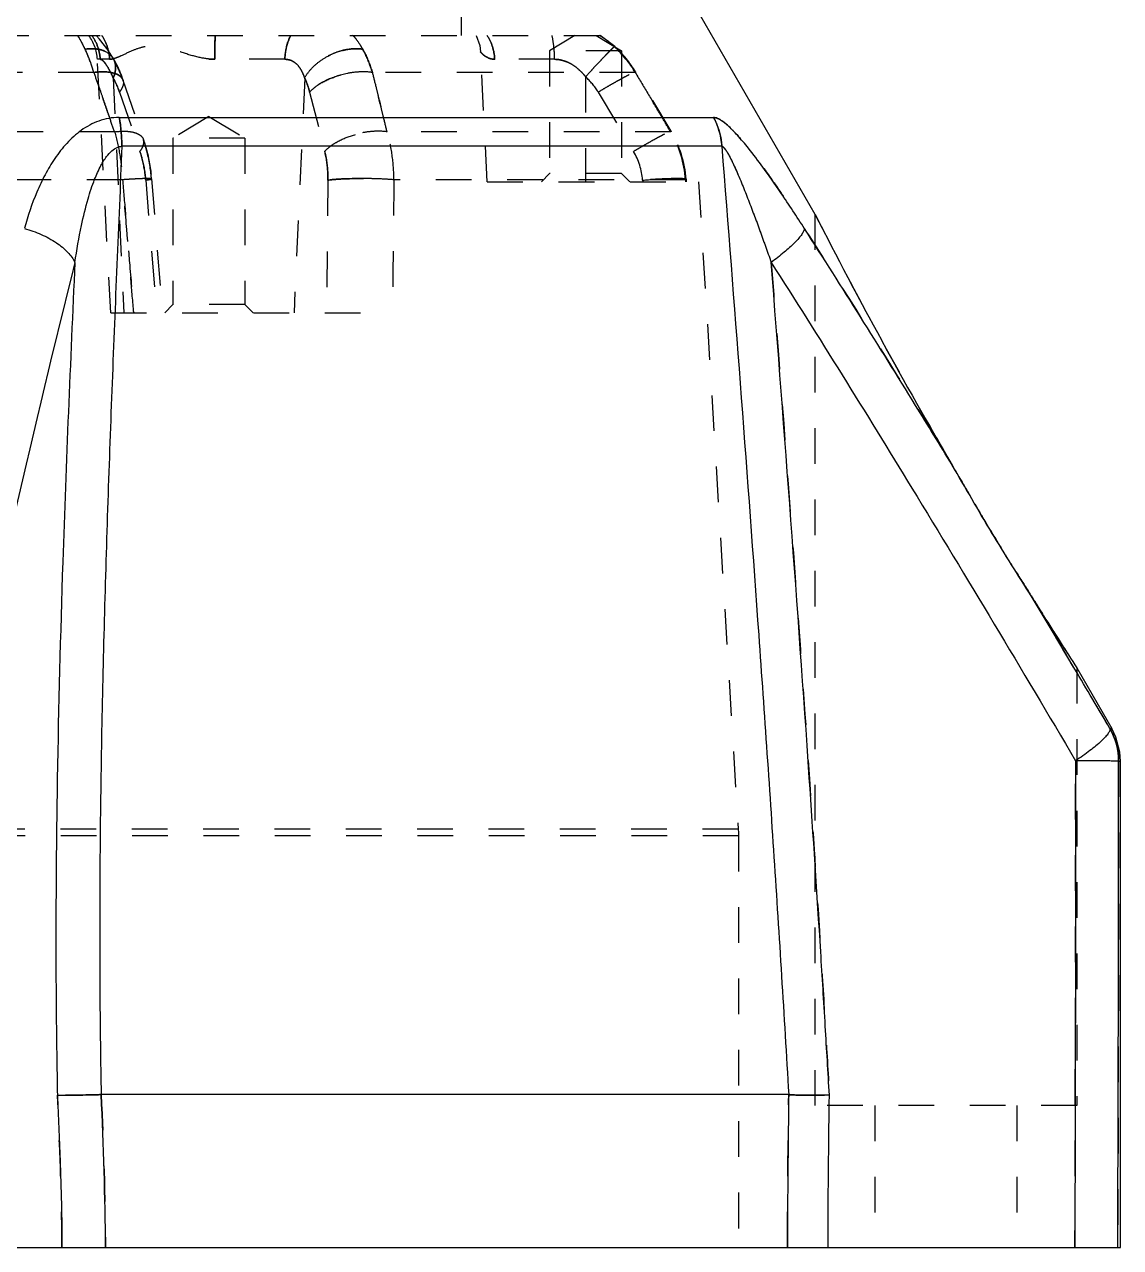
# Model space of a CAD drawing. Header units: millimetres. Extents: x 97 to 1722, y -6063 to 1553.
# Drawn here: x 600.4 to 650.6, y 155 to 211 of the extents above; entities that cross this region are included whole.
import ezdxf

# ---------------------------------------------------------------- set-up
doc = ezdxf.new("R2010")
doc.units = ezdxf.units.MM
doc.header["$LTSCALE"] = 16.335
doc.linetypes.add('HIDDEN', pattern=[0.2, 0.1, -0.1])
doc.layers.get('0').update_dxf_attribs({"linetype": 'CONTINUOUS'})
doc.layers.add('DEFAULT_2', color=8, linetype='HIDDEN')

msp = doc.modelspace()

# ---------------------------------------------------------------- linework, layer by layer
at = {"color": 7, "linetype": 'Continuous'}
for p, q in [((629.813, 214.072), (636.611, 202.298)), ((604.753, 206.719), (631.973, 206.719)), ((632.35, 205.402), (604.876, 205.402)), ((647.068, 183.893), (646.518, 184.812)), ((648.611, 181.513), (650.209, 178.745)), ((650.209, 178.745), (650.123, 178.745)), ((650.525, 177.245), (650.611, 177.245)), ((650.611, 154.976), (650.611, 177.245)), ((635.412, 161.976), (603.929, 161.976)), ((532.611, 154.976), (650.611, 154.976))]:
    msp.add_line(p, q, dxfattribs=at)
msp.add_lwpolyline([(650.611, 177.245), (650.582, 177.664), (650.402, 178.347), (650.209, 178.745)], dxfattribs=at)
for centre, radius, start, end in [((837.974, 304.975), 226.03, 207.01745, 210.33842), ((1197.295, 51.191), 612.931, 165.941061, 168.130214), ((860.161, 318.066), 251.793, 211.9527, 212.19648), ((-267.769, -362.428), 1065.548, 30.692347, 30.844735), ((863.64, 320.267), 255.91, 212.19848, 212.83331), ((-393.749, -437.206), 1212.05, 30.543307, 30.692318)]:
    msp.add_arc(centre, radius, start, end, dxfattribs=at)
for points, knots in [([(604.753, 206.719), (604.592, 206.719), (604.272, 206.69), (603.669, 206.528), (602.997, 206.158), (602.335, 205.552), (601.792, 204.855), (601.343, 204.1), (600.844, 203.042), (600.565, 202.207), (600.412, 201.643)], [0, 0, 0, 0, 0.067906, 0.133928, 0.261373, 0.385729, 0.508828, 0.631533, 0.754223, 1, 1, 1, 1]), ([(604.753, 206.719), (604.792, 206.504), (604.848, 206.066), (604.872, 205.625), (604.876, 205.402)], [0, 0, 0, 0, 0.493847, 1, 1, 1, 1]), ([(632.35, 205.402), (632.343, 205.52), (632.29, 205.976), (632.137, 206.42), (631.973, 206.719)], [0, 0, 0, 0, 0.257958, 1, 1, 1, 1]), ([(636.141, 201.622), (635.787, 202.173), (635.164, 203.122), (634.305, 204.351), (633.639, 205.233), (633.118, 205.854), (632.721, 206.267), (632.415, 206.528), (632.181, 206.676), (632.033, 206.719), (631.973, 206.719)], [0, 0, 0, 0, 0.295234, 0.510755, 0.675107, 0.792594, 0.875381, 0.933071, 0.972835, 1, 1, 1, 1]), ([(602.724, 200.084), (602.806, 200.649), (602.974, 201.626), (603.282, 202.896), (603.583, 203.812), (603.871, 204.461), (604.139, 204.901), (604.391, 205.184), (604.632, 205.351), (604.799, 205.396), (604.876, 205.402)], [0, 0, 0, 0, 0.287344, 0.498178, 0.65679, 0.771801, 0.85449, 0.914975, 0.961275, 1, 1, 1, 1]), ([(604.876, 205.402), (604.72, 201.787), (604.411, 194.555), (604.099, 185.512), (603.933, 178.274), (603.86, 172.843), (603.852, 168.315), (603.88, 164.693), (603.909, 162.882), (603.925, 161.976)], [0, 0, 0, 0, 0.249881, 0.499824, 0.624829, 0.749858, 0.874914, 0.937453, 1, 1, 1, 1]), ([(632.35, 205.402), (632.361, 205.404), (632.388, 205.395), (632.437, 205.35), (632.499, 205.268), (632.577, 205.155), (632.655, 205.025), (632.731, 204.882), (632.834, 204.677), (632.961, 204.407), (633.107, 204.072), (633.252, 203.728), (633.394, 203.376), (633.582, 202.9), (633.812, 202.296), (634.083, 201.565), (634.348, 200.826), (634.522, 200.331), (634.611, 200.084)], [0, 0, 0, 0, 0.005691, 0.013636, 0.034486, 0.058301, 0.084469, 0.112605, 0.142027, 0.203128, 0.266271, 0.330678, 0.395952, 0.461849, 0.594951, 0.729241, 0.864344, 1, 1, 1, 1]), ([(632.35, 205.402), (632.917, 198.17), (633.75, 187.32), (634.75, 172.843), (635.201, 165.599), (635.413, 161.976)], [0, 0, 0, 0, 0.49985, 0.749909, 1, 1, 1, 1]), ([(600.41, 201.633), (600.672, 201.561), (601.18, 201.383), (601.858, 201.019), (602.39, 200.59), (602.643, 200.251), (602.724, 200.084)], [0, 0, 0, 0, 0.28628, 0.56302, 0.805268, 1, 1, 1, 1]), ([(636.134, 201.633), (636.128, 201.591), (636.094, 201.497), (636.004, 201.348), (635.867, 201.173), (635.605, 200.891), (635.186, 200.518), (634.813, 200.231), (634.611, 200.084)], [0, 0, 0, 0, 0.056957, 0.135134, 0.236352, 0.359475, 0.659552, 1, 1, 1, 1]), ([(642.896, 190.808), (642.342, 191.716), (640.12, 195.339), (637.863, 198.941), (636.141, 201.622)], [0, 0, 0, 0, 0.250347, 1, 1, 1, 1]), ([(602.724, 200.084), (602.514, 195.512), (602.178, 187.634), (601.933, 178.354), (601.859, 172.388), (601.847, 168.595), (601.867, 165.164), (601.901, 162.993), (601.92, 161.958)], [0, 0, 0, 0, 0.359969, 0.62017, 0.730168, 0.829227, 0.918511, 1, 1, 1, 1]), ([(634.611, 200.084), (636.796, 196.662), (641.501, 189.089), (646.081, 181.44), (648.555, 177.264)], [0, 0, 0, 0, 0.455482, 1, 1, 1, 1]), ([(637.276, 161.958), (637.214, 163.009), (637.086, 165.195), (636.787, 170.037), (636.022, 181.699), (635.229, 192.219), (634.611, 200.084)], [0, 0, 0, 0, 0.082685, 0.171902, 0.380756, 1, 1, 1, 1]), ([(646.518, 184.812), (646.221, 185.288), (645.605, 186.25), (644.694, 187.728), (643.795, 189.257), (643.199, 190.289), (642.897, 190.805)], [0, 0, 0, 0, 0.240203, 0.489502, 0.743695, 1, 1, 1, 1]), ([(650.123, 178.744), (650.131, 178.714), (650.117, 178.631), (650.044, 178.504), (649.914, 178.344), (649.64, 178.07), (649.185, 177.699), (648.778, 177.412), (648.555, 177.264)], [0, 0, 0, 0, 0.042375, 0.107533, 0.200871, 0.322094, 0.634713, 1, 1, 1, 1]), ([(648.555, 177.264), (648.552, 173.548), (648.547, 166.119), (648.524, 158.69), (648.522, 154.977)], [0, 0, 0, 0, 0.500082, 1, 1, 1, 1]), ([(650.525, 177.244), (650.507, 177.246), (650.451, 177.247), (650.336, 177.251), (650.159, 177.253), (649.921, 177.256), (649.631, 177.258), (649.169, 177.261), (648.806, 177.263), (648.555, 177.264)], [0, 0, 0, 0, 0.026597, 0.084801, 0.175652, 0.297322, 0.446636, 0.617902, 1, 1, 1, 1]), ([(650.49, 154.976), (650.49, 157.99), (650.516, 165.412), (650.523, 172.835), (650.525, 177.245)], [0, 0, 0, 0, 0.405934, 1, 1, 1, 1]), ([(601.92, 161.958), (602.027, 161.954), (602.244, 161.952), (602.596, 161.954), (602.993, 161.956), (603.445, 161.967), (603.763, 161.976), (603.929, 161.977)], [0, 0, 0, 0, 0.159306, 0.32503, 0.524655, 0.752141, 1, 1, 1, 1]), ([(601.92, 161.958), (601.963, 160.975), (602.067, 158.649), (602.127, 156.321), (602.127, 154.976)], [0, 0, 0, 0, 0.422479, 1, 1, 1, 1]), ([(635.412, 161.976), (635.405, 161.393), (635.378, 159.06), (635.357, 156.727), (635.357, 154.976)], [0, 0, 0, 0, 0.24991, 1, 1, 1, 1]), ([(637.276, 161.958), (637.065, 161.955), (636.674, 161.952), (636.208, 161.953), (635.888, 161.956), (635.697, 161.961), (635.542, 161.97), (635.452, 161.976), (635.413, 161.976)], [0, 0, 0, 0, 0.33958, 0.629568, 0.750741, 0.853853, 0.937467, 1, 1, 1, 1]), ([(637.216, 154.977), (637.216, 155.333), (637.22, 157.66), (637.251, 159.987), (637.276, 161.958)], [0, 0, 0, 0, 0.153237, 1, 1, 1, 1])]:
    msp.add_open_spline(points, degree=3, knots=knots, dxfattribs=at)
for points in [[(650.525, 177.244), (650.525, 177.762), (650.382, 178.296), (650.123, 178.744)], [(604.121, 154.976), (604.121, 157.311), (604.025, 159.644), (603.929, 161.976)]]:
    msp.add_open_spline(points, degree=3, dxfattribs=at)
at = {"layer": 'DEFAULT_2', "color": 8, "linetype": 'HIDDEN'}
for p, q in [((620.411, 211.476), (620.411, 210.476)), ((556.511, 210.476), (626.775, 210.476)), ((603.867, 210.289), (603.692, 210.476)), ((604.243, 209.796), (603.856, 210.301)), ((625.626, 210.476), (624.461, 209.776)), ((626.596, 210.476), (627.761, 209.776)), ((627.451, 209.96), (626.775, 210.476)), ((604.484, 209.407), (604.232, 209.813)), ((621.611, 203.776), (621.3, 209.716)), ((627.761, 209.776), (624.461, 209.776)), ((624.461, 209.776), (624.461, 204.151)), ((627.446, 209.941), (627.451, 209.96)), ((627.451, 209.96), (627.451, 209.96)), ((627.451, 209.96), (627.451, 209.96)), ((627.761, 209.776), (627.761, 204.151)), ((604.361, 197.776), (603.753, 209.381)), ((604.311, 209.381), (603.753, 209.381)), ((604.484, 209.408), (604.484, 209.407)), ((612.338, 209.381), (609.126, 209.381)), ((624.68, 209.381), (621.948, 209.381)), ((603.586, 208.776), (579.318, 208.776)), ((604.476, 208.522), (604.964, 197.776)), ((604.923, 208.429), (605.859, 205.712)), ((613.246, 208.522), (612.758, 197.776)), ((628.387, 208.776), (616.347, 208.776)), ((626.111, 208.58), (626.111, 203.776)), ((628.403, 208.803), (628.387, 208.777)), ((630.025, 206.085), (628.403, 208.803)), ((604.762, 207.881), (605.697, 205.167)), ((613.473, 207.881), (614.162, 205.167)), ((626.686, 207.881), (628.306, 205.166)), ((608.861, 206.768), (607.211, 205.776)), ((608.861, 206.768), (610.511, 205.776)), ((630.025, 206.085), (630.012, 206.061)), ((604.542, 206.061), (578.365, 206.061)), ((607.211, 205.776), (607.211, 198.151)), ((610.511, 205.776), (607.211, 205.776)), ((610.511, 205.776), (610.511, 198.151)), ((630.012, 206.061), (617.02, 206.061)), ((604.905, 203.866), (577.998, 203.866)), ((605.965, 203.851), (606.458, 197.776)), ((606.229, 203.906), (606.726, 197.776)), ((614.311, 203.851), (614.252, 197.776)), ((630.688, 203.866), (617.335, 203.866)), ((624.461, 204.151), (624.086, 203.776)), ((627.761, 204.151), (624.461, 204.151)), ((627.761, 204.151), (628.136, 203.776)), ((628.721, 203.85), (628.727, 203.776)), ((630.688, 203.866), (630.716, 203.886)), ((630.688, 203.866), (630.694, 203.776)), ((630.716, 203.886), (630.724, 203.776)), ((621.611, 203.776), (631.288, 203.776)), ((631.288, 203.776), (633.102, 174.129)), ((636.611, 202.298), (636.611, 161.476)), ((636.624, 202.272), (636.611, 202.298)), ((604.361, 197.776), (617.261, 197.776)), ((605.415, 197.815), (605.418, 197.776)), ((607.211, 198.151), (606.836, 197.776)), ((610.511, 198.151), (607.211, 198.151)), ((610.511, 198.151), (610.886, 197.776)), ((647.088, 183.902), (647.032, 183.991)), ((647.31, 183.55), (647.088, 183.902)), ((648.611, 181.513), (648.611, 161.476)), ((633.111, 173.824), (550.111, 173.824)), ((633.102, 174.129), (550.12, 174.129)), ((633.102, 174.129), (633.109, 173.976)), ((633.109, 173.976), (633.111, 173.824)), ((633.111, 173.824), (633.111, 154.976)), ((648.611, 161.476), (636.611, 161.476)), ((639.361, 161.476), (639.361, 154.976)), ((645.861, 161.476), (645.861, 154.976))]:
    msp.add_line(p, q, dxfattribs=at)
msp.add_lwpolyline([(621.106, 210.476), (621.263, 210.006), (621.3, 209.716)], dxfattribs=at)
for centre, radius, start, end in [((597.268, 207.023), 6.56, 25.4741, 27.709), ((601.756, 209.276), 2, 3, 36.8699), ((623.951, 206.134), 5.169, 47.4474, 57.1567), ((597.926, 207.336), 5.83, 21.9264, 25.4768), ((597.025, 206.967), 6.805, 18.7678, 21.974), ((624.032, 206.222), 5.048, 30.395, 47.453), ((624.071, 206.212), 5.047, 30.8856, 47.9591), ((596.031, 206.624), 7.856, 15.9047, 18.8096), ((604.056, 205.381), 3.428, 94.4173, 97.8771), ((624.059, 206.307), 3.063, 30.9417, 47.9286), ((625.744, 203.53), 4.985, 4.0985, 30.8291), ((625.691, 203.528), 5.008, 3.8664, 30.3777), ((625.742, 203.634), 2.987, 4.1447, 30.8675), ((838.216, 305.121), 226.312, 207.03002, 209.84489), ((846.726, 309.954), 236.099, 209.83446, 210.30855), ((764.236, 259.285), 139.318, 210.29446, 210.57764), ((722.426, 234.554), 90.74, 210.5636, 211.83886), ((733.499, 241.498), 103.811, 211.87078, 212.13824), ((-285.551, -373.104), 1086.289, 30.531578, 30.903811), ((860.263, 318.13), 251.914, 211.95275, 212.17305), ((863.88, 320.421), 256.196, 212.29283, 212.83325)]:
    msp.add_arc(centre, radius, start, end, dxfattribs=at)
for points, knots in [([(603.19, 209.844), (603.162, 209.902), (603.055, 210.118), (602.937, 210.328), (602.842, 210.476)], [0, 0, 0, 0, 0.266893, 1, 1, 1, 1]), ([(602.842, 210.476), (602.861, 210.445), (602.944, 210.314), (603.02, 210.178), (603.075, 210.073)], [0, 0, 0, 0, 0.237765, 1, 1, 1, 1]), ([(603.494, 210.476), (603.614, 210.312), (603.798, 209.959), (603.872, 209.569), (603.882, 209.381)], [0, 0, 0, 0, 0.519506, 1, 1, 1, 1]), ([(603.882, 209.381), (603.872, 209.569), (603.798, 209.959), (603.614, 210.312), (603.494, 210.476)], [0, 0, 0, 0, 0.480494, 1, 1, 1, 1]), ([(603.957, 210.476), (604.063, 210.317), (604.233, 209.963), (604.302, 209.576), (604.311, 209.381)], [0, 0, 0, 0, 0.495045, 1, 1, 1, 1]), ([(604.311, 209.381), (604.302, 209.576), (604.233, 209.963), (604.063, 210.317), (603.957, 210.476)], [0, 0, 0, 0, 0.504956, 1, 1, 1, 1]), ([(609.126, 209.381), (609.126, 209.478), (609.129, 209.843), (609.136, 210.209), (609.147, 210.476)], [0, 0, 0, 0, 0.265987, 1, 1, 1, 1]), ([(609.147, 210.476), (609.144, 210.394), (609.132, 210.029), (609.127, 209.664), (609.126, 209.381)], [0, 0, 0, 0, 0.225911, 1, 1, 1, 1]), ([(612.608, 210.476), (612.564, 210.391), (612.416, 210.043), (612.348, 209.663), (612.338, 209.381)], [0, 0, 0, 0, 0.253452, 1, 1, 1, 1]), ([(612.338, 209.381), (612.341, 209.473), (612.372, 209.849), (612.478, 210.222), (612.608, 210.476)], [0, 0, 0, 0, 0.242584, 1, 1, 1, 1]), ([(615.458, 210.476), (615.5, 210.43), (615.668, 210.233), (615.81, 210.016), (615.905, 209.844)], [0, 0, 0, 0, 0.242249, 1, 1, 1, 1]), ([(615.905, 209.844), (615.873, 209.903), (615.742, 210.126), (615.587, 210.335), (615.458, 210.476)], [0, 0, 0, 0, 0.258497, 1, 1, 1, 1]), ([(621.948, 209.381), (621.939, 209.576), (621.872, 209.962), (621.707, 210.317), (621.603, 210.476)], [0, 0, 0, 0, 0.505933, 1, 1, 1, 1]), ([(621.603, 210.476), (621.707, 210.317), (621.872, 209.962), (621.939, 209.576), (621.948, 209.381)], [0, 0, 0, 0, 0.494068, 1, 1, 1, 1]), ([(624.561, 210.476), (624.601, 210.298), (624.656, 209.934), (624.677, 209.566), (624.68, 209.381)], [0, 0, 0, 0, 0.496633, 1, 1, 1, 1]), ([(603.19, 209.844), (603.32, 209.863), (603.578, 209.878), (603.951, 209.822), (604.226, 209.693), (604.394, 209.543), (604.457, 209.454), (604.483, 209.408)], [0, 0, 0, 0, 0.272601, 0.534662, 0.776482, 0.889877, 1, 1, 1, 1]), ([(603.658, 209.859), (603.62, 209.863), (603.463, 209.871), (603.306, 209.861), (603.19, 209.844)], [0, 0, 0, 0, 0.247736, 1, 1, 1, 1]), ([(603.586, 208.776), (603.559, 208.873), (603.448, 209.236), (603.31, 209.592), (603.19, 209.844)], [0, 0, 0, 0, 0.263867, 1, 1, 1, 1]), ([(603.875, 209.824), (603.857, 209.829), (603.786, 209.844), (603.713, 209.854), (603.658, 209.859)], [0, 0, 0, 0, 0.246581, 1, 1, 1, 1]), ([(604.089, 209.752), (604.072, 209.759), (604.002, 209.789), (603.93, 209.811), (603.875, 209.824)], [0, 0, 0, 0, 0.245231, 1, 1, 1, 1]), ([(609.126, 209.381), (608.904, 209.381), (608.397, 209.45), (607.676, 209.675), (606.999, 209.902), (606.496, 209.993), (606.155, 209.991), (605.819, 209.946), (605.375, 209.799), (604.958, 209.589), (604.637, 209.45), (604.498, 209.407), (604.437, 209.395)], [0, 0, 0, 0, 0.136501, 0.312572, 0.464773, 0.575918, 0.624993, 0.674205, 0.78443, 0.910886, 0.961495, 1, 1, 1, 1]), ([(615.905, 209.844), (615.671, 209.88), (615.285, 209.865), (614.777, 209.735), (614.374, 209.571), (614.001, 209.349), (613.594, 209.025), (613.354, 208.729), (613.246, 208.522)], [0, 0, 0, 0, 0.227488, 0.36175, 0.502499, 0.642845, 0.775997, 1, 1, 1, 1]), ([(613.246, 208.522), (613.317, 208.657), (613.512, 208.933), (613.909, 209.295), (614.407, 209.596), (614.783, 209.735), (614.976, 209.784)], [0, 0, 0, 0, 0.208967, 0.45694, 0.728875, 1, 1, 1, 1]), ([(614.976, 209.784), (615.138, 209.825), (615.448, 209.875), (615.763, 209.866), (615.905, 209.844)], [0, 0, 0, 0, 0.538338, 1, 1, 1, 1]), ([(615.905, 209.844), (615.95, 209.764), (616.126, 209.421), (616.263, 209.058), (616.347, 208.776)], [0, 0, 0, 0, 0.238297, 1, 1, 1, 1]), ([(616.347, 208.776), (616.318, 208.873), (616.198, 209.24), (616.043, 209.595), (615.905, 209.844)], [0, 0, 0, 0, 0.261609, 1, 1, 1, 1]), ([(621.948, 209.381), (621.854, 209.381), (621.672, 209.42), (621.491, 209.533), (621.393, 209.619), (621.356, 209.656), (621.335, 209.677), (621.321, 209.693), (621.308, 209.706), (621.306, 209.711), (621.299, 209.717), (621.3, 209.716)], [0, 0, 0, 0, 0.375606, 0.720728, 0.844536, 0.892883, 0.932132, 0.962232, 0.983394, 0.995893, 1, 1, 1, 1]), ([(621.3, 209.716), (621.311, 209.704), (621.357, 209.651), (621.473, 209.545), (621.672, 209.42), (621.854, 209.381), (621.948, 209.381)], [0, 0, 0, 0, 0.067903, 0.279231, 0.624347, 1, 1, 1, 1]), ([(626.111, 208.58), (626.189, 208.666), (626.346, 208.838), (626.581, 209.094), (626.809, 209.337), (626.989, 209.526), (627.119, 209.659), (627.202, 209.742), (627.273, 209.813), (627.333, 209.869), (627.379, 209.911), (627.415, 209.941), (627.434, 209.955), (627.448, 209.963), (627.451, 209.96)], [0, 0, 0, 0, 0.179874, 0.363318, 0.540479, 0.699763, 0.769077, 0.830219, 0.882494, 0.925214, 0.957885, 0.980803, 0.994517, 1, 1, 1, 1]), ([(627.451, 209.96), (627.448, 209.963), (627.434, 209.955), (627.414, 209.941), (627.379, 209.911), (627.332, 209.869), (627.273, 209.812), (627.201, 209.742), (627.119, 209.659), (626.989, 209.525), (626.809, 209.337), (626.581, 209.093), (626.346, 208.838), (626.189, 208.666), (626.111, 208.58)], [0, 0, 0, 0, 0.005471, 0.019128, 0.042205, 0.075239, 0.117978, 0.170036, 0.231022, 0.300461, 0.459833, 0.636779, 0.820136, 1, 1, 1, 1]), ([(627.451, 209.96), (627.452, 209.959), (627.451, 209.951), (627.448, 209.945), (627.446, 209.941)], [0, 0, 0, 0, 0.321698, 1, 1, 1, 1]), ([(604.476, 208.522), (604.422, 208.65), (604.318, 208.871), (604.172, 209.116), (604.064, 209.257), (603.998, 209.325), (603.939, 209.368), (603.899, 209.381), (603.882, 209.381)], [0, 0, 0, 0, 0.389399, 0.685914, 0.797654, 0.885618, 0.951688, 1, 1, 1, 1]), ([(603.882, 209.381), (603.899, 209.381), (603.939, 209.368), (603.998, 209.325), (604.064, 209.257), (604.172, 209.116), (604.318, 208.871), (604.422, 208.65), (604.476, 208.522)], [0, 0, 0, 0, 0.048312, 0.114381, 0.202345, 0.314085, 0.6106, 1, 1, 1, 1]), ([(604.311, 209.381), (604.324, 209.381), (604.382, 209.383), (604.44, 209.394), (604.484, 209.405)], [0, 0, 0, 0, 0.224348, 1, 1, 1, 1]), ([(604.437, 209.395), (604.425, 209.392), (604.384, 209.385), (604.341, 209.381), (604.311, 209.381)], [0, 0, 0, 0, 0.270611, 1, 1, 1, 1]), ([(604.476, 208.522), (604.508, 208.595), (604.559, 208.744), (604.594, 208.975), (604.574, 209.202), (604.52, 209.343), (604.484, 209.407)], [0, 0, 0, 0, 0.26064, 0.514145, 0.759203, 1, 1, 1, 1]), ([(604.484, 209.407), (604.52, 209.343), (604.574, 209.202), (604.594, 208.975), (604.559, 208.744), (604.508, 208.595), (604.476, 208.522)], [0, 0, 0, 0, 0.240796, 0.485856, 0.739362, 1, 1, 1, 1]), ([(604.923, 208.429), (604.893, 208.515), (604.769, 208.851), (604.616, 209.177), (604.484, 209.408)], [0, 0, 0, 0, 0.254698, 1, 1, 1, 1]), ([(604.484, 209.408), (604.527, 209.332), (604.697, 209.016), (604.835, 208.684), (604.923, 208.429)], [0, 0, 0, 0, 0.245659, 1, 1, 1, 1]), ([(608.861, 209.395), (608.884, 209.392), (608.972, 209.385), (609.061, 209.381), (609.126, 209.381)], [0, 0, 0, 0, 0.260574, 1, 1, 1, 1]), ([(613.246, 208.522), (613.203, 208.652), (613.105, 208.885), (612.894, 209.17), (612.631, 209.346), (612.434, 209.381), (612.338, 209.381)], [0, 0, 0, 0, 0.307262, 0.563048, 0.784489, 1, 1, 1, 1]), ([(612.338, 209.381), (612.434, 209.381), (612.631, 209.346), (612.894, 209.17), (613.105, 208.885), (613.203, 208.652), (613.246, 208.522)], [0, 0, 0, 0, 0.215511, 0.436952, 0.692738, 1, 1, 1, 1]), ([(626.111, 208.58), (626.012, 208.707), (625.801, 208.933), (625.44, 209.19), (625.063, 209.346), (624.805, 209.381), (624.68, 209.381)], [0, 0, 0, 0, 0.285579, 0.544101, 0.77911, 1, 1, 1, 1]), ([(624.68, 209.381), (624.805, 209.381), (625.063, 209.346), (625.44, 209.19), (625.801, 208.933), (626.012, 208.707), (626.111, 208.58)], [0, 0, 0, 0, 0.22089, 0.455899, 0.714421, 1, 1, 1, 1]), ([(603.586, 208.777), (603.748, 208.799), (604.047, 208.821), (604.405, 208.784), (604.637, 208.707), (604.769, 208.634), (604.868, 208.542), (604.91, 208.467), (604.923, 208.429)], [0, 0, 0, 0, 0.333113, 0.611297, 0.727338, 0.828618, 0.9178, 1, 1, 1, 1]), ([(604.542, 206.061), (604.462, 206.287), (604.319, 206.682), (604.122, 207.248), (603.891, 207.93), (603.706, 208.437), (603.586, 208.777)], [0, 0, 0, 0, 0.250212, 0.437606, 0.62481, 1, 1, 1, 1]), ([(604.923, 208.429), (604.911, 208.463), (604.875, 208.53), (604.792, 208.615), (604.681, 208.686), (604.488, 208.763), (604.186, 208.813), (603.93, 208.809), (603.792, 208.799)], [0, 0, 0, 0, 0.085713, 0.177401, 0.279702, 0.395327, 0.669903, 1, 1, 1, 1]), ([(604.762, 207.881), (604.742, 207.939), (604.661, 208.159), (604.562, 208.372), (604.476, 208.522)], [0, 0, 0, 0, 0.262318, 1, 1, 1, 1]), ([(604.476, 208.522), (604.504, 208.474), (604.614, 208.267), (604.704, 208.05), (604.762, 207.881)], [0, 0, 0, 0, 0.237331, 1, 1, 1, 1]), ([(604.923, 208.429), (604.936, 208.39), (604.95, 208.302), (604.926, 208.164), (604.862, 208.02), (604.799, 207.928), (604.762, 207.881)], [0, 0, 0, 0, 0.209743, 0.438515, 0.699996, 1, 1, 1, 1]), ([(613.473, 207.881), (613.459, 207.939), (613.398, 208.158), (613.318, 208.371), (613.246, 208.522)], [0, 0, 0, 0, 0.263541, 1, 1, 1, 1]), ([(613.246, 208.522), (613.269, 208.474), (613.361, 208.266), (613.431, 208.049), (613.473, 207.881)], [0, 0, 0, 0, 0.236216, 1, 1, 1, 1]), ([(613.473, 207.881), (613.543, 207.96), (613.712, 208.113), (614.129, 208.388), (614.758, 208.649), (615.553, 208.814), (616.097, 208.816), (616.347, 208.777)], [0, 0, 0, 0, 0.102088, 0.218667, 0.481495, 0.754615, 1, 1, 1, 1]), ([(615.203, 208.734), (614.854, 208.666), (614.357, 208.505), (613.792, 208.178), (613.564, 207.984), (613.473, 207.881)], [0, 0, 0, 0, 0.54521, 0.790164, 1, 1, 1, 1]), ([(616.347, 208.777), (616.168, 208.805), (615.783, 208.82), (615.401, 208.773), (615.203, 208.734)], [0, 0, 0, 0, 0.473032, 1, 1, 1, 1]), ([(616.347, 208.777), (616.403, 208.551), (616.498, 208.154), (616.64, 207.588), (616.815, 206.911), (616.936, 206.4), (617.02, 206.061)], [0, 0, 0, 0, 0.249619, 0.437303, 0.62534, 1, 1, 1, 1]), ([(617.02, 206.061), (616.964, 206.287), (616.87, 206.683), (616.728, 207.249), (616.553, 207.927), (616.431, 208.437), (616.347, 208.777)], [0, 0, 0, 0, 0.249646, 0.437308, 0.625349, 1, 1, 1, 1]), ([(626.685, 207.881), (626.795, 207.946), (627.01, 208.073), (627.323, 208.254), (627.613, 208.418), (627.867, 208.558), (628.054, 208.656), (628.18, 208.719), (628.254, 208.754), (628.312, 208.78), (628.357, 208.797), (628.383, 208.805), (628.4, 208.806), (628.402, 208.803)], [0, 0, 0, 0, 0.195635, 0.383229, 0.555412, 0.706088, 0.829647, 0.879804, 0.92157, 0.954571, 0.978586, 0.993503, 1, 1, 1, 1]), ([(628.403, 208.803), (628.404, 208.8), (628.399, 208.788), (628.392, 208.782), (628.387, 208.777)], [0, 0, 0, 0, 0.317912, 1, 1, 1, 1]), ([(630.012, 206.061), (629.877, 206.287), (629.537, 206.852), (628.997, 207.759), (628.59, 208.437), (628.387, 208.777)], [0, 0, 0, 0, 0.249952, 0.625046, 1, 1, 1, 1]), ([(628.387, 208.777), (628.59, 208.437), (628.997, 207.759), (629.537, 206.852), (629.877, 206.287), (630.012, 206.061)], [0, 0, 0, 0, 0.374954, 0.750048, 1, 1, 1, 1]), ([(603.819, 208.123), (603.88, 207.951), (604, 207.608), (604.234, 206.918), (604.421, 206.405), (604.542, 206.061)], [0, 0, 0, 0, 0.249963, 0.499626, 1, 1, 1, 1]), ([(604.876, 205.402), (604.872, 205.625), (604.848, 206.066), (604.792, 206.504), (604.753, 206.719)], [0, 0, 0, 0, 0.506153, 1, 1, 1, 1]), ([(631.973, 206.719), (632.033, 206.719), (632.181, 206.676), (632.415, 206.527), (632.721, 206.267), (633.119, 205.853), (633.637, 205.235), (634.3, 204.358), (635.155, 203.136), (635.776, 202.19), (636.128, 201.641)], [0, 0, 0, 0, 0.027262, 0.067184, 0.125112, 0.20827, 0.326332, 0.489185, 0.705186, 1, 1, 1, 1]), ([(631.973, 206.719), (632.026, 206.621), (632.224, 206.207), (632.33, 205.749), (632.35, 205.402)], [0, 0, 0, 0, 0.241776, 1, 1, 1, 1]), ([(604.542, 206.061), (604.702, 206.082), (604.997, 206.102), (605.35, 206.064), (605.578, 205.987), (605.708, 205.915), (605.805, 205.823), (605.846, 205.749), (605.859, 205.712)], [0, 0, 0, 0, 0.33311, 0.611092, 0.727074, 0.82837, 0.91765, 1, 1, 1, 1]), ([(614.163, 205.165), (614.232, 205.244), (614.4, 205.395), (614.814, 205.668), (615.439, 205.928), (616.229, 206.094), (616.77, 206.099), (617.02, 206.061)], [0, 0, 0, 0, 0.101898, 0.218235, 0.480624, 0.753765, 1, 1, 1, 1]), ([(617.02, 206.061), (616.843, 206.087), (616.463, 206.101), (616.087, 206.054), (615.892, 206.016)], [0, 0, 0, 0, 0.473813, 1, 1, 1, 1]), ([(628.306, 205.165), (628.416, 205.23), (628.631, 205.357), (628.945, 205.538), (629.234, 205.701), (629.489, 205.84), (629.677, 205.939), (629.802, 206.001), (629.876, 206.036), (629.934, 206.062), (629.979, 206.079), (630.005, 206.087), (630.023, 206.088), (630.025, 206.085)], [0, 0, 0, 0, 0.195586, 0.383251, 0.555446, 0.706084, 0.829667, 0.879799, 0.921568, 0.954577, 0.978554, 0.993478, 1, 1, 1, 1]), ([(628.307, 205.165), (628.416, 205.23), (628.631, 205.357), (628.945, 205.538), (629.234, 205.701), (629.49, 205.84), (629.677, 205.939), (629.802, 206.001), (629.876, 206.036), (629.934, 206.062), (629.979, 206.079), (630.005, 206.087), (630.023, 206.088), (630.025, 206.084)], [0, 0, 0, 0, 0.195645, 0.383236, 0.555415, 0.706089, 0.829643, 0.879799, 0.921562, 0.954564, 0.978581, 0.993496, 1, 1, 1, 1]), ([(630.025, 206.085), (630.026, 206.082), (630.022, 206.071), (630.016, 206.065), (630.012, 206.061)], [0, 0, 0, 0, 0.324123, 1, 1, 1, 1]), ([(604.542, 206.061), (604.642, 205.713), (604.801, 204.986), (604.882, 204.246), (604.905, 203.866)], [0, 0, 0, 0, 0.486681, 1, 1, 1, 1]), ([(605.697, 205.165), (605.734, 205.212), (605.798, 205.303), (605.862, 205.447), (605.886, 205.585), (605.873, 205.672), (605.859, 205.711)], [0, 0, 0, 0, 0.300323, 0.561827, 0.790444, 1, 1, 1, 1]), ([(606.229, 203.906), (606.216, 204.062), (606.148, 204.673), (606.009, 205.278), (605.859, 205.712)], [0, 0, 0, 0, 0.254348, 1, 1, 1, 1]), ([(605.859, 205.711), (605.908, 205.569), (606.088, 204.98), (606.191, 204.369), (606.229, 203.906)], [0, 0, 0, 0, 0.244972, 1, 1, 1, 1]), ([(617.335, 203.866), (617.331, 204.246), (617.278, 204.987), (617.124, 205.715), (617.02, 206.061)], [0, 0, 0, 0, 0.512806, 1, 1, 1, 1]), ([(605.965, 203.851), (605.956, 203.967), (605.906, 204.412), (605.805, 204.852), (605.697, 205.167)], [0, 0, 0, 0, 0.258091, 1, 1, 1, 1]), ([(605.697, 205.167), (605.732, 205.065), (605.863, 204.636), (605.937, 204.191), (605.965, 203.851)], [0, 0, 0, 0, 0.239913, 1, 1, 1, 1]), ([(614.311, 203.851), (614.312, 203.966), (614.303, 204.408), (614.243, 204.85), (614.162, 205.167)], [0, 0, 0, 0, 0.260154, 1, 1, 1, 1]), ([(614.162, 205.167), (614.188, 205.065), (614.281, 204.632), (614.314, 204.188), (614.311, 203.851)], [0, 0, 0, 0, 0.23794, 1, 1, 1, 1]), ([(632.35, 205.402), (632.361, 205.401), (632.387, 205.39), (632.437, 205.348), (632.501, 205.269), (632.577, 205.157), (632.654, 205.026), (632.731, 204.882), (632.835, 204.677), (632.961, 204.407), (633.107, 204.072), (633.252, 203.727), (633.394, 203.376), (633.582, 202.9), (633.812, 202.296), (634.083, 201.565), (634.348, 200.826), (634.523, 200.332), (634.611, 200.084)], [0, 0, 0, 0, 0.005998, 0.013803, 0.033825, 0.057629, 0.084114, 0.112308, 0.141686, 0.202837, 0.265996, 0.330425, 0.395727, 0.461649, 0.5948, 0.729142, 0.86429, 1, 1, 1, 1]), ([(606.229, 203.906), (606.229, 203.909), (606.218, 203.913), (606.202, 203.916), (606.171, 203.919), (606.131, 203.92), (606.079, 203.921), (605.988, 203.921), (605.85, 203.918), (605.657, 203.91), (605.43, 203.899), (605.176, 203.884), (604.997, 203.872), (604.904, 203.866)], [0, 0, 0, 0, 0.006054, 0.01991, 0.042213, 0.072985, 0.112144, 0.159467, 0.277363, 0.424029, 0.596173, 0.789941, 1, 1, 1, 1]), ([(605.418, 197.776), (605.375, 198.284), (605.296, 199.172), (605.191, 200.44), (605.071, 201.964), (604.969, 203.105), (604.904, 203.866)], [0, 0, 0, 0, 0.250007, 0.437503, 0.624994, 1, 1, 1, 1]), ([(604.905, 203.866), (604.947, 203.362), (605.026, 202.48), (605.13, 201.219), (605.249, 199.706), (605.351, 198.572), (605.415, 197.815)], [0, 0, 0, 0, 0.250006, 0.437503, 0.624995, 1, 1, 1, 1]), ([(606.229, 203.906), (606.229, 203.904), (606.223, 203.899), (606.211, 203.894), (606.189, 203.888), (606.145, 203.878), (606.069, 203.864), (606.003, 203.854), (605.965, 203.848)], [0, 0, 0, 0, 0.023302, 0.073353, 0.153433, 0.264076, 0.575073, 1, 1, 1, 1]), ([(605.965, 203.848), (606.003, 203.854), (606.069, 203.864), (606.145, 203.878), (606.189, 203.888), (606.211, 203.894), (606.223, 203.899), (606.229, 203.904), (606.229, 203.906)], [0, 0, 0, 0, 0.425079, 0.736055, 0.846608, 0.926652, 0.976703, 1, 1, 1, 1]), ([(614.31, 203.848), (614.396, 203.861), (614.592, 203.881), (615.055, 203.911), (615.722, 203.926), (616.535, 203.915), (617.08, 203.887), (617.335, 203.866)], [0, 0, 0, 0, 0.085969, 0.194832, 0.459906, 0.746089, 1, 1, 1, 1]), ([(616.04, 203.92), (615.708, 203.923), (615.237, 203.918), (614.66, 203.887), (614.416, 203.863), (614.311, 203.848)], [0, 0, 0, 0, 0.576191, 0.815457, 1, 1, 1, 1]), ([(617.335, 203.866), (617.134, 203.883), (616.702, 203.907), (616.27, 203.918), (616.04, 203.92)], [0, 0, 0, 0, 0.467716, 1, 1, 1, 1]), ([(617.335, 203.866), (617.329, 203.359), (617.314, 202.471), (617.3, 201.202), (617.289, 199.679), (617.27, 198.538), (617.26, 197.776)], [0, 0, 0, 0, 0.24997, 0.437484, 0.625028, 1, 1, 1, 1]), ([(628.722, 203.849), (629.08, 203.874), (629.582, 203.904), (630.187, 203.921), (630.433, 203.921), (630.535, 203.916)], [0, 0, 0, 0, 0.59437, 0.83073, 1, 1, 1, 1]), ([(630.716, 203.886), (630.716, 203.891), (630.7, 203.899), (630.672, 203.905), (630.622, 203.911), (630.557, 203.916), (630.473, 203.919), (630.329, 203.921), (630.112, 203.919), (629.813, 203.91), (629.473, 203.895), (629.105, 203.874), (628.851, 203.858), (628.722, 203.849)], [0, 0, 0, 0, 0.006983, 0.022167, 0.046389, 0.079594, 0.121567, 0.171908, 0.295829, 0.446679, 0.618752, 0.805749, 1, 1, 1, 1]), ([(630.535, 203.916), (630.561, 203.915), (630.606, 203.913), (630.664, 203.906), (630.696, 203.9), (630.716, 203.891), (630.716, 203.886)], [0, 0, 0, 0, 0.41883, 0.724445, 0.915225, 1, 1, 1, 1]), ([(636.128, 201.641), (636.703, 200.747), (638.991, 197.154), (641.234, 193.532), (642.898, 190.803)], [0, 0, 0, 0, 0.24966, 1, 1, 1, 1]), ([(634.611, 200.084), (635.23, 192.207), (636.024, 181.671), (636.79, 169.994), (637.088, 165.165), (637.215, 162.994), (637.276, 161.958)], [0, 0, 0, 0, 0.620211, 0.829278, 0.918545, 1, 1, 1, 1]), ([(642.897, 190.805), (642.985, 190.655), (643.334, 190.056), (643.681, 189.456), (643.943, 189.007)], [0, 0, 0, 0, 0.25048, 1, 1, 1, 1]), ([(645.595, 186.275), (645.673, 186.15), (645.981, 185.663), (646.291, 185.177), (646.518, 184.812)], [0, 0, 0, 0, 0.254468, 1, 1, 1, 1]), ([(648.522, 154.976), (648.527, 155.905), (648.527, 157.763), (648.528, 160.548), (648.538, 163.333), (648.543, 166.118), (648.548, 168.904), (648.552, 172.619), (648.554, 175.406), (648.555, 177.264)], [0, 0, 0, 0, 0.12503, 0.250009, 0.374952, 0.499922, 0.624918, 0.749934, 1, 1, 1, 1]), ([(650.525, 177.245), (650.523, 172.797), (650.515, 165.374), (650.491, 157.951), (650.49, 154.976)], [0, 0, 0, 0, 0.599233, 1, 1, 1, 1]), ([(603.929, 161.977), (603.711, 161.976), (603.219, 161.957), (602.549, 161.953), (602.098, 161.952), (601.92, 161.958)], [0, 0, 0, 0, 0.326385, 0.734254, 1, 1, 1, 1]), ([(602.127, 154.977), (602.127, 155.333), (602.111, 157.661), (602.006, 159.988), (601.92, 161.958)], [0, 0, 0, 0, 0.153171, 1, 1, 1, 1]), ([(635.357, 154.976), (635.357, 155.56), (635.364, 157.893), (635.392, 160.227), (635.412, 161.976)], [0, 0, 0, 0, 0.2501, 1, 1, 1, 1]), ([(635.413, 161.976), (635.452, 161.976), (635.542, 161.97), (635.697, 161.961), (635.888, 161.956), (636.208, 161.953), (636.674, 161.952), (637.065, 161.955), (637.276, 161.958)], [0, 0, 0, 0, 0.062533, 0.146147, 0.249259, 0.370431, 0.66042, 1, 1, 1, 1])]:
    msp.add_open_spline(points, degree=3, knots=knots, dxfattribs=at)
for points in [[(603.586, 208.777), (603.663, 208.558), (603.742, 208.341), (603.819, 208.123)], [(650.123, 178.744), (650.382, 178.296), (650.525, 177.762), (650.525, 177.244)], [(603.929, 161.976), (604.025, 159.644), (604.121, 157.311), (604.121, 154.976)]]:
    msp.add_open_spline(points, degree=3, dxfattribs=at)

doc.saveas('drawing.dxf')
